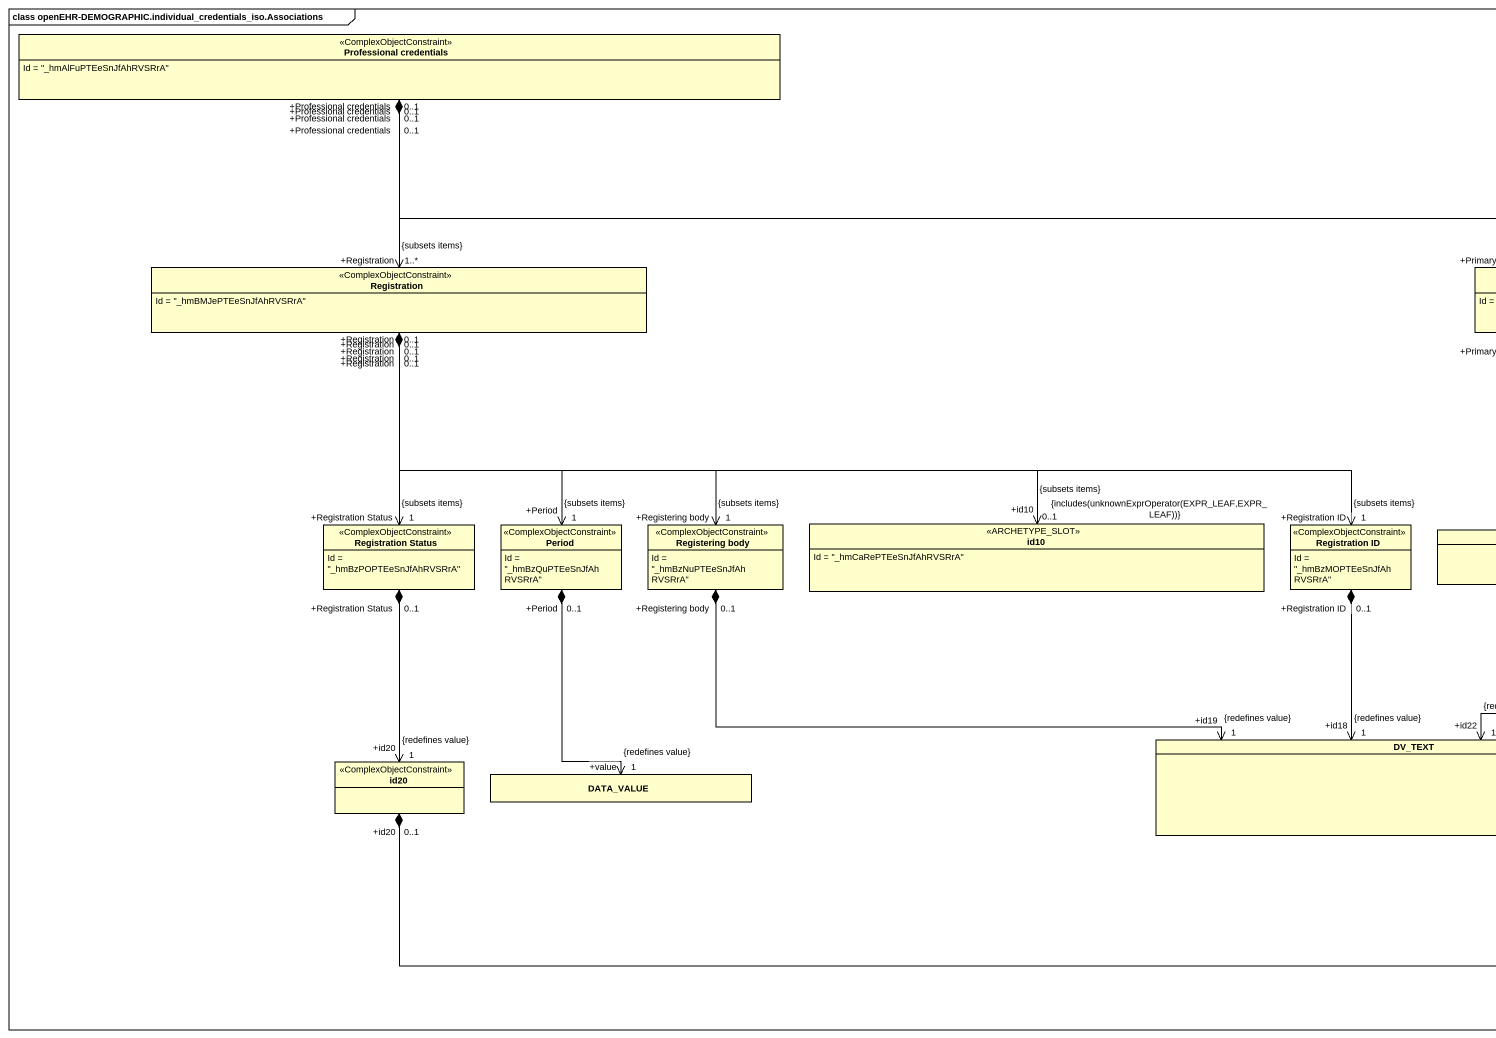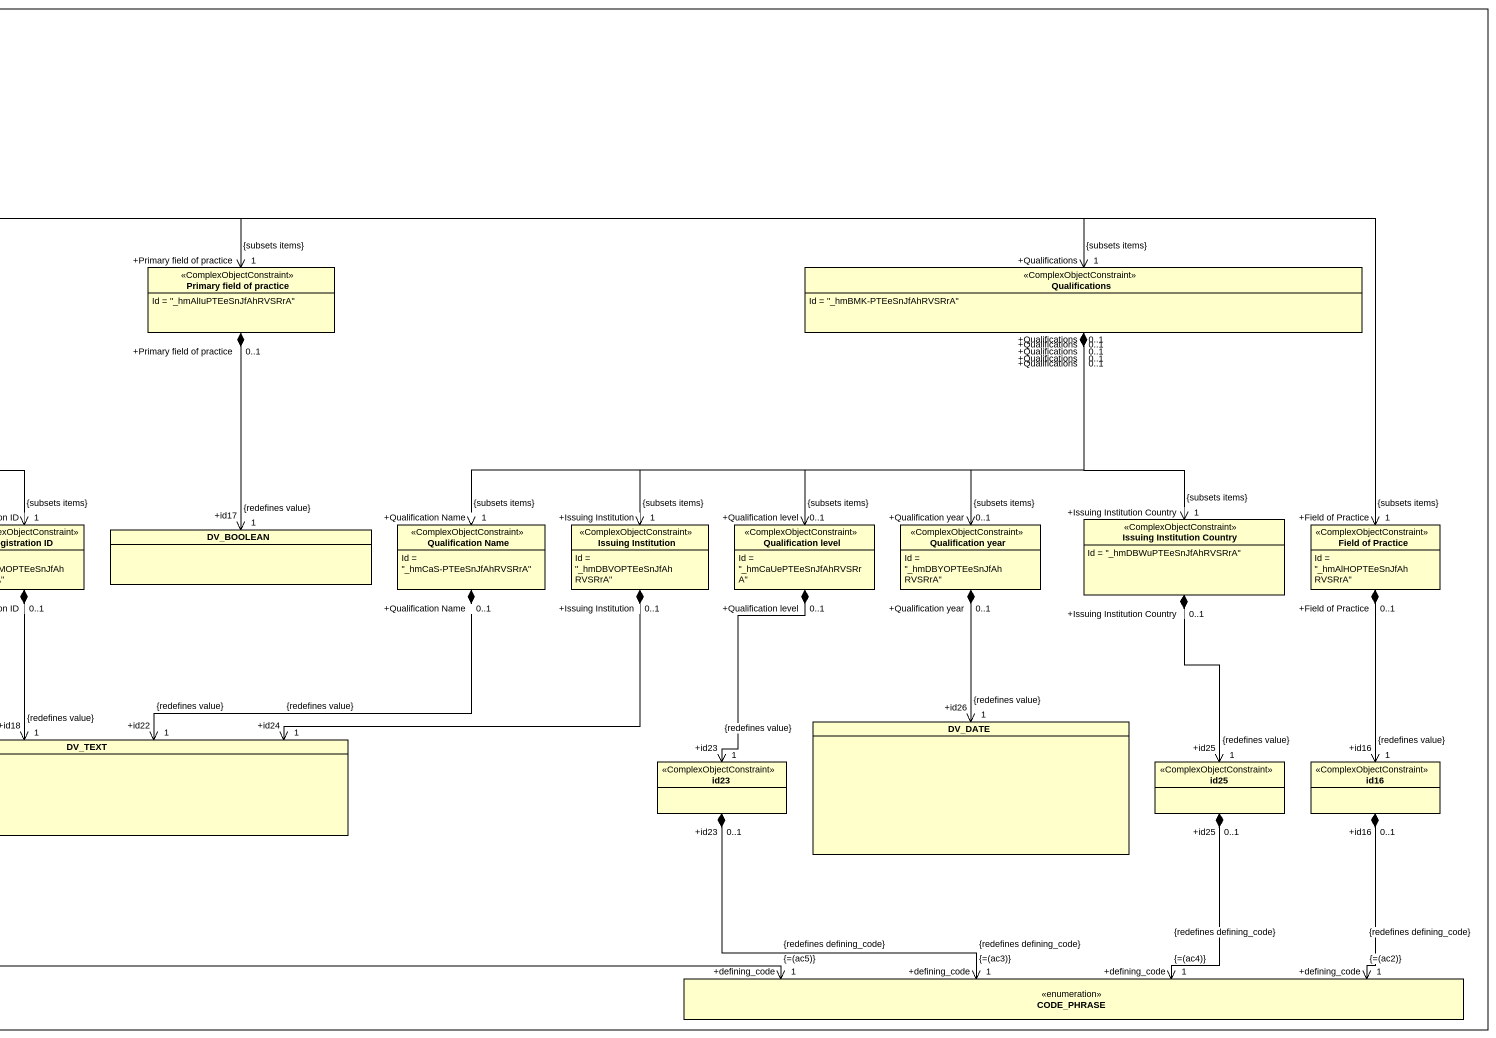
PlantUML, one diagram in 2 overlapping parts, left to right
@startuml
mainframe class openEHR-DEMOGRAPHIC.individual_credentials_iso.Associations
hide circle
hide empty members
class "Professional credentials" as Professional_credentials <<ComplexObjectConstraint>> {
  Id = "_hmAlFuPTEeSnJfAhRVSRrA"
}
class Registration <<ComplexObjectConstraint>> {
  Id = "_hmBMJePTEeSnJfAhRVSRrA"
}
class "Primary field of practice" as Primary_field_of_practice <<ComplexObjectConstraint>> {
  Id = "_hmAlIuPTEeSnJfAhRVSRrA"
}
class Qualifications <<ComplexObjectConstraint>> {
  Id = "_hmBMK-PTEeSnJfAhRVSRrA"
}
class "Registration Status" as Registration_Status <<ComplexObjectConstraint>> {
  Id = "_hmBzPOPTEeSnJfAhRVSRrA"
}
class Period <<ComplexObjectConstraint>> {
  Id = "_hmBzQuPTEeSnJfAhRVSRrA"
}
class "Registering body" as Registering_body <<ComplexObjectConstraint>> {
  Id = "_hmBzNuPTEeSnJfAhRVSRrA"
}
class id10 <<ARCHETYPE_SLOT>> {
  Id = "_hmCaRePTEeSnJfAhRVSRrA"
}
class "Registration ID" as Registration_ID <<ComplexObjectConstraint>> {
  Id = "_hmBzMOPTEeSnJfAhRVSRrA"
}
class DV_BOOLEAN
class "Qualification Name" as Qualification_Name <<ComplexObjectConstraint>> {
  Id = "_hmCaS-PTEeSnJfAhRVSRrA"
}
class "Issuing Institution" as Issuing_Institution <<ComplexObjectConstraint>> {
  Id = "_hmDBVOPTEeSnJfAhRVSRrA"
}
class "Qualification level" as Qualification_level <<ComplexObjectConstraint>> {
  Id = "_hmCaUePTEeSnJfAhRVSRrA"
}
class "Qualification year" as Qualification_year <<ComplexObjectConstraint>> {
  Id = "_hmDBYOPTEeSnJfAhRVSRrA"
}
class "Issuing Institution Country" as Issuing_Institution_Country <<ComplexObjectConstraint>> {
  Id = "_hmDBWuPTEeSnJfAhRVSRrA"
}
class "Field of Practice" as Field_of_Practice <<ComplexObjectConstraint>> {
  Id = "_hmAlHOPTEeSnJfAhRVSRrA"
}
class DV_TEXT
class DV_DATE
class id20 <<ComplexObjectConstraint>>
class DATA_VALUE
class id23 <<ComplexObjectConstraint>>
class id25 <<ComplexObjectConstraint>>
class id16 <<ComplexObjectConstraint>>
enum CODE_PHRASE
Professional_credentials "+Professional credentials\n0..1" *--> "+Registration\n1..*\n{subsets items}" Registration
Professional_credentials "+Professional credentials\n0..1" *-right-> "+Primary field of practice\n1\n{subsets items}" Primary_field_of_practice
Professional_credentials "+Professional credentials\n0..1" *-right-> "+Qualifications\n1\n{subsets items}" Qualifications
Professional_credentials "+Professional credentials\n0..1" *-right-> "+Field of Practice\n1\n{subsets items}" Field_of_Practice
Registration "+Registration\n0..1" *--> "+Registration Status\n1\n{subsets items}" Registration_Status
Registration "+Registration\n0..1" *--> "+Period\n1\n{subsets items}" Period
Registration "+Registration\n0..1" *--> "+Registering body\n1\n{subsets items}" Registering_body
Registration "+Registration\n0..1" *-right-> "+id10\n0..1\n{includes(unknownExprOperator(EXPR_LEAF,EXPR_LEAF))}\n{subsets items}" id10
Registration "+Registration\n0..1" *-right-> "+Registration ID\n1\n{subsets items}" Registration_ID
Primary_field_of_practice "+Primary field of practice\n0..1" *--> "+id17\n1\n{redefines value}" DV_BOOLEAN
Qualifications "+Qualifications\n0..1" *-left-> "+Qualification Name\n1\n{subsets items}" Qualification_Name
Qualifications "+Qualifications\n0..1" *-left-> "+Issuing Institution\n1\n{subsets items}" Issuing_Institution
Qualifications "+Qualifications\n0..1" *--> "+Qualification level\n0..1\n{subsets items}" Qualification_level
Qualifications "+Qualifications\n0..1" *--> "+Qualification year\n0..1\n{subsets items}" Qualification_year
Qualifications "+Qualifications\n0..1" *--> "+Issuing Institution Country\n1\n{subsets items}" Issuing_Institution_Country
Registration_Status "+Registration Status\n0..1" *--> "+id20\n1\n{redefines value}" id20
Period "+Period\n0..1" *--> "+value\n1\n{redefines value}" DATA_VALUE
Registering_body "+Registering body\n0..1" *-right-> "+id19\n1\n{redefines value}" DV_TEXT
Registration_ID "+Registration ID\n0..1" *--> "+id18\n1\n{redefines value}" DV_TEXT
Qualification_Name "+Qualification Name\n0..1" *--> "+id22\n1\n{redefines value}" DV_TEXT
Issuing_Institution "+Issuing Institution\n0..1" *-left-> "+id24\n1\n{redefines value}" DV_TEXT
Qualification_level "+Qualification level\n0..1" *--> "+id23\n1\n{redefines value}" id23
Qualification_year "+Qualification year\n0..1" *--> "+id26\n1\n{redefines value}" DV_DATE
Issuing_Institution_Country "+Issuing Institution Country\n0..1" *--> "+id25\n1\n{redefines value}" id25
Field_of_Practice "+Field of Practice\n0..1" *--> "+id16\n1\n{redefines value}" id16
id20 "+id20\n0..1" *-right-> "+defining_code\n1\n{=(ac5)}\n{redefines defining_code}" CODE_PHRASE
id23 "+id23\n0..1" *--> "+defining_code\n1\n{=(ac3)}\n{redefines defining_code}" CODE_PHRASE
id25 "+id25\n0..1" *--> "+defining_code\n1\n{=(ac4)}\n{redefines defining_code}" CODE_PHRASE
id16 "+id16\n0..1" *--> "+defining_code\n1\n{=(ac2)}\n{redefines defining_code}" CODE_PHRASE
@enduml
